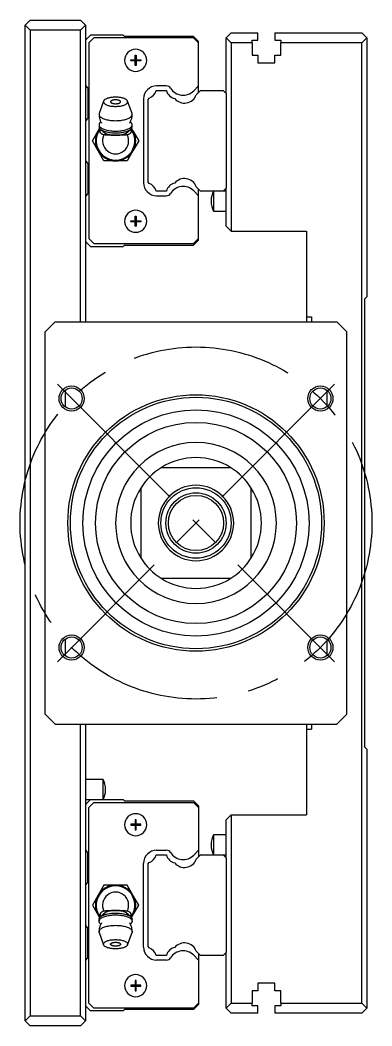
# Model space of a CAD drawing. Extents: x -20 to 1009, y -337 to 120.
# Drawn here: x 939.5 to 1009.5, y -100 to 100 of the extents above; entities that cross this region are included whole.
import ezdxf

# ---------------------------------------------------------------- set-up
doc = ezdxf.new("R2010")
doc.units = 0
doc.linetypes.add('CENTER', pattern=[50.8, 31.75, -6.35, 6.35, -6.35])
doc.layers.get('0').update_dxf_attribs({"linetype": 'CONTINUOUS'})
doc.layers.add('CENTER', color=1, linetype='CENTER')

msp = doc.modelspace()

# ---------------------------------------------------------------- linework, layer by layer
at = {"color": 7, "linetype": 'CONTINUOUS'}
for p, q in [((941.46, 100), (940.46, 99)), ((941.46, 100), (951.46, 100)), ((952.46, 99), (951.46, 100)), ((940.46, 99), (941.46, 98)), ((940.46, -99), (940.46, 99)), ((951.46, 98), (952.46, 99)), ((952.46, 99), (952.46, 40)), ((951.46, 98), (941.46, 98)), ((941.46, 98), (941.46, -98)), ((951.46, 40), (951.46, 98)), ((953.46, 97), (952.46, 96)), ((954.16, 96.45), (953.16, 95.45)), ((959.96, 97), (953.46, 97)), ((973.96, 96.45), (954.16, 96.45)), ((960.21, 96.75), (959.96, 97)), ((973.96, 96.75), (960.21, 96.75)), ((974.96, 95.75), (973.96, 96.75)), ((974.96, 95.45), (973.96, 96.45)), ((980.46, 96.5), (981.46, 97.5)), ((980.46, 85.4), (980.46, 96.5)), ((981.46, 95.5), (980.46, 96.5)), ((981.46, 97.5), (986.76, 97.5)), ((985.61, 95.5), (985.61, 96)), ((985.61, 96), (986.76, 96)), ((986.76, 96), (986.76, 97.5)), ((990.16, 97.5), (1007.46, 97.5)), ((990.16, 97.5), (990.16, 96)), ((990.16, 96), (991.31, 96)), ((991.31, 96), (991.31, 95.5)), ((1007.46, 97.5), (1008.46, 96.5)), ((1008.46, 96.5), (1007.46, 95.5)), ((1008.46, 96.5), (1008.46, 45)), ((953.16, 95.45), (953.16, 56.55)), ((974.96, 95.45), (974.96, 95.75)), ((974.96, 86.92), (974.96, 95.45)), ((981.46, 95.5), (981.46, 58)), ((985.61, 95.5), (981.46, 95.5)), ((985.61, 95.5), (985.61, 93)), ((991.31, 93), (991.31, 95.5)), ((1007.46, 95.5), (991.31, 95.5)), ((1007.46, -95.5), (1007.46, 95.5)), ((961.46, 92.1), (962.36, 92.1)), ((961.46, 91.9), (961.46, 92.1)), ((962.36, 92.1), (962.36, 93)), ((962.36, 93), (962.56, 93)), ((962.36, 92.1), (962.46, 92)), ((962.56, 92.1), (962.46, 92)), ((962.56, 93), (962.56, 92.1)), ((962.56, 92.1), (963.46, 92.1)), ((963.46, 92.1), (963.46, 91.9)), ((985.61, 93), (986.76, 93)), ((986.76, 93), (986.76, 91.5)), ((990.16, 93), (991.31, 93)), ((990.16, 91.5), (990.16, 93)), ((962.36, 91.9), (961.46, 91.9)), ((962.36, 91.9), (962.46, 92)), ((962.36, 91), (962.36, 91.9)), ((962.56, 91), (962.36, 91)), ((962.56, 91.9), (962.46, 92)), ((962.56, 91.9), (962.56, 91)), ((963.46, 91.9), (962.56, 91.9)), ((986.76, 91.5), (990.16, 91.5)), ((952.46, 87), (952.96, 86.5)), ((952.96, 86.5), (952.96, 80.5)), ((966.52, 86), (968.6, 86)), ((968.54, 86.93), (966.63, 86.93)), ((974.96, 86.92), (974, 85.95)), ((974.96, 85.6), (974.96, 86.92)), ((974.96, 85.6), (975.36, 86)), ((975.36, 86), (979.86, 86)), ((979.86, 86), (980.46, 85.4)), ((956.15, 84.02), (956.11, 83.95)), ((956.21, 84.08), (956.15, 84.02)), ((956.27, 84.14), (956.21, 84.08)), ((956.35, 84.2), (956.27, 84.14)), ((956.44, 84.25), (956.35, 84.2)), ((956.53, 84.31), (956.44, 84.25)), ((956.64, 84.36), (956.53, 84.31)), ((956.76, 84.41), (956.64, 84.36)), ((956.88, 84.45), (956.76, 84.41)), ((957.02, 84.49), (956.88, 84.45)), ((957.16, 84.53), (957.02, 84.49)), ((957.31, 84.57), (957.16, 84.53)), ((957.46, 84.6), (957.31, 84.57)), ((957.62, 84.62), (957.46, 84.6)), ((957.78, 84.64), (957.62, 84.62)), ((957.69, 84.01), (957.64, 83.98)), ((957.75, 84.03), (957.69, 84.01)), ((957.82, 84.05), (957.75, 84.03)), ((957.95, 84.66), (957.78, 84.64)), ((957.89, 84.07), (957.82, 84.05)), ((957.96, 84.09), (957.89, 84.07)), ((958.12, 84.67), (957.95, 84.66)), ((958.04, 84.11), (957.96, 84.09)), ((958.12, 84.12), (958.04, 84.11)), ((958.29, 84.68), (958.12, 84.67)), ((958.2, 84.13), (958.12, 84.12)), ((958.29, 84.14), (958.2, 84.13)), ((958.46, 84.68), (958.29, 84.68)), ((958.37, 84.14), (958.29, 84.14)), ((958.46, 84.14), (958.37, 84.14)), ((958.63, 84.68), (958.46, 84.68)), ((958.55, 84.14), (958.46, 84.14)), ((958.63, 84.14), (958.55, 84.14)), ((958.8, 84.67), (958.63, 84.68)), ((958.72, 84.13), (958.63, 84.14)), ((958.8, 84.12), (958.72, 84.13)), ((958.97, 84.66), (958.8, 84.67)), ((958.88, 84.11), (958.8, 84.12)), ((958.96, 84.09), (958.88, 84.11)), ((959.03, 84.07), (958.96, 84.09)), ((959.14, 84.64), (958.97, 84.66)), ((959.1, 84.05), (959.03, 84.07)), ((959.17, 84.03), (959.1, 84.05)), ((959.3, 84.62), (959.14, 84.64)), ((959.23, 84.01), (959.17, 84.03)), ((959.28, 83.98), (959.23, 84.01)), ((959.46, 84.6), (959.3, 84.62)), ((959.61, 84.57), (959.46, 84.6)), ((959.76, 84.53), (959.61, 84.57)), ((959.9, 84.49), (959.76, 84.53)), ((960.04, 84.45), (959.9, 84.49)), ((960.16, 84.41), (960.04, 84.45)), ((960.28, 84.36), (960.16, 84.41)), ((960.39, 84.31), (960.28, 84.36)), ((960.48, 84.25), (960.39, 84.31)), ((960.57, 84.2), (960.48, 84.25)), ((960.65, 84.14), (960.57, 84.2)), ((960.71, 84.08), (960.65, 84.14)), ((960.77, 84.02), (960.71, 84.08)), ((960.81, 83.95), (960.77, 84.02)), ((964.03, 84.33), (964.03, 67.67)), ((964.96, 84.2), (965.12, 84.48)), ((964.96, 67.8), (964.96, 84.2)), ((974.51, 85.15), (974.96, 85.6)), ((980.46, 85.4), (980.46, 66.6)), ((956.08, 83.89), (955.19, 81.44)), ((956.08, 83.89), (956.06, 83.81)), ((956.06, 83.81), (956.06, 83.73)), ((956.06, 83.73), (956.08, 83.65)), ((956.11, 83.95), (956.08, 83.89)), ((956.08, 83.65), (956.11, 83.58)), ((956.11, 83.58), (956.16, 83.5)), ((956.16, 83.5), (956.23, 83.42)), ((956.23, 83.42), (956.31, 83.35)), ((956.31, 83.35), (956.41, 83.28)), ((956.41, 83.28), (956.52, 83.22)), ((956.52, 83.22), (956.65, 83.16)), ((956.65, 83.16), (956.79, 83.1)), ((956.79, 83.1), (956.94, 83.05)), ((956.94, 83.05), (957.11, 83)), ((957.11, 83), (957.28, 82.96)), ((957.28, 82.96), (957.47, 82.92)), ((957.48, 83.83), (957.46, 83.79)), ((957.46, 83.79), (957.46, 83.76)), ((957.46, 83.76), (957.46, 83.73)), ((957.46, 83.73), (957.48, 83.69)), ((957.47, 82.92), (957.66, 82.9)), ((957.49, 83.86), (957.48, 83.83)), ((957.48, 83.69), (957.49, 83.66)), ((957.52, 83.89), (957.49, 83.86)), ((957.49, 83.66), (957.52, 83.63)), ((957.55, 83.92), (957.52, 83.89)), ((957.52, 83.63), (957.55, 83.6)), ((957.59, 83.95), (957.55, 83.92)), ((957.55, 83.6), (957.59, 83.57)), ((957.64, 83.98), (957.59, 83.95)), ((957.59, 83.57), (957.64, 83.54)), ((957.64, 83.54), (957.69, 83.51)), ((957.66, 82.9), (957.85, 82.87)), ((957.69, 83.51), (957.75, 83.49)), ((957.75, 83.49), (957.82, 83.47)), ((957.82, 83.47), (957.89, 83.45)), ((957.85, 82.87), (958.05, 82.86)), ((957.89, 83.45), (957.96, 83.43)), ((957.96, 83.43), (958.04, 83.41)), ((958.04, 83.41), (958.12, 83.4)), ((958.05, 82.86), (958.26, 82.85)), ((958.12, 83.4), (958.2, 83.39)), ((958.2, 83.39), (958.29, 83.38)), ((958.26, 82.85), (958.46, 82.84)), ((958.29, 83.38), (958.37, 83.38)), ((958.37, 83.38), (958.46, 83.38)), ((958.46, 83.38), (958.55, 83.38)), ((958.46, 82.84), (958.66, 82.85)), ((958.55, 83.38), (958.63, 83.38)), ((958.63, 83.38), (958.72, 83.39)), ((958.66, 82.85), (958.87, 82.86)), ((958.72, 83.39), (958.8, 83.4)), ((958.8, 83.4), (958.88, 83.41)), ((958.87, 82.86), (959.07, 82.87)), ((958.88, 83.41), (958.96, 83.43)), ((958.96, 83.43), (959.03, 83.45)), ((959.03, 83.45), (959.1, 83.47)), ((959.07, 82.87), (959.26, 82.9)), ((959.1, 83.47), (959.17, 83.49)), ((959.17, 83.49), (959.23, 83.51)), ((959.23, 83.51), (959.28, 83.54)), ((959.26, 82.9), (959.45, 82.92)), ((959.33, 83.95), (959.28, 83.98)), ((959.28, 83.54), (959.33, 83.57)), ((959.37, 83.92), (959.33, 83.95)), ((959.33, 83.57), (959.37, 83.6)), ((959.4, 83.89), (959.37, 83.92)), ((959.37, 83.6), (959.4, 83.63)), ((959.43, 83.86), (959.4, 83.89)), ((959.4, 83.63), (959.43, 83.66)), ((959.44, 83.83), (959.43, 83.86)), ((959.43, 83.66), (959.44, 83.69)), ((959.46, 83.79), (959.44, 83.83)), ((959.44, 83.69), (959.46, 83.73)), ((959.45, 82.92), (959.64, 82.96)), ((959.46, 83.76), (959.46, 83.79)), ((959.46, 83.73), (959.46, 83.76)), ((959.64, 82.96), (959.81, 83)), ((959.81, 83), (959.98, 83.05)), ((959.98, 83.05), (960.13, 83.1)), ((960.13, 83.1), (960.27, 83.16)), ((960.27, 83.16), (960.4, 83.22)), ((960.4, 83.22), (960.51, 83.28)), ((960.51, 83.28), (960.61, 83.35)), ((960.61, 83.35), (960.69, 83.42)), ((960.69, 83.42), (960.76, 83.5)), ((960.76, 83.5), (960.81, 83.58)), ((960.84, 83.89), (960.81, 83.95)), ((960.81, 83.58), (960.84, 83.65)), ((960.86, 83.81), (960.84, 83.89)), ((961.73, 81.44), (960.84, 83.89)), ((960.84, 83.65), (960.86, 83.73)), ((960.86, 83.73), (960.86, 83.81)), ((952.96, 80.5), (952.46, 80)), ((955.19, 81.44), (955.16, 81.27)), ((955.16, 81.27), (955.17, 81.17)), ((955.16, 81.27), (955.16, 81.26)), ((955.16, 81.26), (955.16, 81.09)), ((955.16, 81.09), (955.18, 80.93)), ((955.17, 81.17), (955.2, 81.07)), ((955.18, 80.93), (955.2, 80.77)), ((955.2, 81.07), (955.25, 80.97)), ((955.2, 80.77), (955.23, 80.61)), ((955.23, 80.61), (955.26, 80.45)), ((955.25, 80.97), (955.32, 80.88)), ((955.26, 80.45), (955.31, 80.3)), ((955.31, 80.3), (955.36, 80.14)), ((955.32, 80.88), (955.41, 80.78)), ((955.36, 80.14), (955.41, 80)), ((955.41, 80.78), (955.52, 80.69)), ((955.52, 80.69), (955.65, 80.61)), ((955.65, 80.61), (955.79, 80.52)), ((955.79, 80.52), (955.95, 80.45)), ((955.95, 80.45), (956.13, 80.37)), ((956.13, 80.37), (956.32, 80.31)), ((956.32, 80.31), (956.52, 80.24)), ((956.52, 80.24), (956.74, 80.19)), ((956.74, 80.19), (956.96, 80.14)), ((956.96, 80.14), (957.2, 80.1)), ((957.2, 80.1), (957.44, 80.07)), ((957.44, 80.07), (957.69, 80.04)), ((957.69, 80.04), (957.94, 80.02)), ((957.94, 80.02), (958.2, 80.01)), ((958.2, 80.01), (958.46, 80)), ((958.46, 80), (958.72, 80.01)), ((958.72, 80.01), (958.98, 80.02)), ((958.98, 80.02), (959.23, 80.04)), ((959.23, 80.04), (959.48, 80.07)), ((959.48, 80.07), (959.72, 80.1)), ((959.72, 80.1), (959.96, 80.14)), ((959.96, 80.14), (960.18, 80.19)), ((960.18, 80.19), (960.4, 80.24)), ((960.4, 80.24), (960.6, 80.31)), ((960.6, 80.31), (960.79, 80.37)), ((960.79, 80.37), (960.97, 80.45)), ((960.97, 80.45), (961.13, 80.52)), ((961.13, 80.52), (961.27, 80.61)), ((961.27, 80.61), (961.4, 80.69)), ((961.4, 80.69), (961.51, 80.78)), ((961.44, 79.85), (961.51, 80.01)), ((961.51, 80.78), (961.6, 80.88)), ((961.51, 80.01), (961.57, 80.17)), ((961.57, 80.17), (961.62, 80.33)), ((961.6, 80.88), (961.67, 80.97)), ((961.62, 80.33), (961.67, 80.49)), ((961.67, 80.97), (961.72, 81.07)), ((961.67, 80.49), (961.7, 80.65)), ((961.7, 80.65), (961.73, 80.82)), ((961.72, 81.07), (961.75, 81.17)), ((961.76, 81.27), (961.73, 81.44)), ((961.73, 80.82), (961.75, 80.98)), ((961.75, 81.17), (961.76, 81.27)), ((961.75, 80.98), (961.76, 81.15)), ((961.76, 81.15), (961.76, 81.27)), ((955, 78), (955.28, 78.49)), ((955.18, 79.33), (955.16, 79.26)), ((955.16, 79.26), (955.16, 79.19)), ((955.16, 79.19), (955.17, 79.09)), ((955.16, 79.19), (955.16, 78.82)), ((955.16, 78.82), (955.16, 78.75)), ((955.16, 78.75), (955.18, 78.69)), ((955.17, 79.09), (955.2, 78.99)), ((955.2, 79.39), (955.18, 79.33)), ((955.18, 78.69), (955.2, 78.62)), ((955.23, 79.46), (955.2, 79.39)), ((955.2, 78.99), (955.25, 78.9)), ((955.2, 78.62), (955.23, 78.55)), ((955.28, 79.52), (955.23, 79.46)), ((955.23, 78.55), (955.28, 78.49)), ((955.25, 78.9), (955.32, 78.8)), ((955.33, 79.59), (955.28, 79.52)), ((955.28, 78.49), (955.33, 78.42)), ((955.32, 78.8), (955.41, 78.71)), ((955.39, 79.65), (955.33, 79.59)), ((955.33, 78.42), (955.39, 78.36)), ((955.37, 77.98), (955.38, 78.05)), ((955.38, 78.05), (955.4, 78.12)), ((955.46, 79.71), (955.39, 79.65)), ((955.39, 78.36), (955.46, 78.3)), ((955.4, 78.12), (955.42, 78.2)), ((955.41, 80), (955.48, 79.85)), ((955.41, 78.71), (955.52, 78.62)), ((955.42, 78.2), (955.45, 78.27)), ((955.45, 78.27), (955.45, 78.28)), ((955.52, 79.77), (955.46, 79.71)), ((955.46, 78.3), (955.58, 78.21)), ((955.46, 78.3), (956.45, 77.46)), ((955.48, 79.85), (955.55, 79.71)), ((955.52, 78.62), (955.65, 78.53)), ((955.55, 79.71), (955.63, 79.57)), ((955.58, 78.21), (955.72, 78.12)), ((955.63, 79.57), (955.66, 79.51)), ((955.65, 78.53), (955.79, 78.45)), ((955.72, 78.12), (955.88, 78.03)), ((955.79, 78.45), (955.95, 78.37)), ((955.88, 78.03), (956.05, 77.96)), ((955.95, 78.37), (956.13, 78.3)), ((956.13, 78.3), (956.32, 78.23)), ((956.32, 78.23), (956.52, 78.17)), ((956.52, 78.17), (956.74, 78.11)), ((956.74, 78.11), (956.96, 78.07)), ((956.96, 78.07), (957.2, 78.02)), ((957.2, 78.02), (957.44, 77.99)), ((959.48, 77.99), (959.72, 78.02)), ((959.72, 78.02), (959.96, 78.07)), ((959.96, 78.07), (960.18, 78.11)), ((960.18, 78.11), (960.4, 78.17)), ((960.4, 78.17), (960.6, 78.23)), ((960.47, 77.46), (961.46, 78.3)), ((960.6, 78.23), (960.79, 78.3)), ((960.79, 78.3), (960.97, 78.37)), ((960.87, 77.96), (961.04, 78.03)), ((960.97, 78.37), (961.13, 78.45)), ((961.04, 78.03), (961.2, 78.12)), ((961.13, 78.45), (961.27, 78.53)), ((961.2, 78.12), (961.34, 78.21)), ((961.26, 79.52), (961.28, 79.55)), ((961.27, 78.53), (961.4, 78.62)), ((961.28, 79.55), (961.36, 79.7)), ((961.34, 78.21), (961.46, 78.3)), ((961.36, 79.7), (961.44, 79.85)), ((961.46, 79.71), (961.4, 79.77)), ((961.4, 78.62), (961.51, 78.71)), ((961.53, 79.65), (961.46, 79.71)), ((961.46, 78.3), (961.53, 78.36)), ((961.47, 78.28), (961.47, 78.27)), ((961.47, 78.27), (961.5, 78.2)), ((961.5, 78.2), (961.52, 78.12)), ((961.51, 78.71), (961.6, 78.8)), ((961.52, 78.12), (961.54, 78.05)), ((961.59, 79.59), (961.53, 79.65)), ((961.53, 78.36), (961.59, 78.42)), ((961.54, 78.05), (961.55, 77.98)), ((961.64, 79.52), (961.59, 79.59)), ((961.59, 78.42), (961.64, 78.49)), ((961.6, 78.8), (961.67, 78.9)), ((961.69, 79.46), (961.64, 79.52)), ((961.64, 78.49), (961.69, 78.55)), ((961.64, 78.49), (961.92, 78)), ((961.67, 78.9), (961.72, 78.99)), ((961.72, 79.39), (961.69, 79.46)), ((961.69, 78.55), (961.72, 78.62)), ((961.74, 79.33), (961.72, 79.39)), ((961.72, 78.99), (961.75, 79.09)), ((961.72, 78.62), (961.74, 78.69)), ((961.76, 79.26), (961.74, 79.33)), ((961.74, 78.69), (961.76, 78.75)), ((961.75, 79.09), (961.76, 79.19)), ((961.76, 79.19), (961.76, 79.26)), ((961.76, 78.82), (961.76, 79.19)), ((961.76, 78.75), (961.76, 78.82)), ((953.84, 76), (955, 78)), ((955.37, 77.91), (955.37, 77.98)), ((955.38, 77.84), (955.37, 77.91)), ((955.39, 77.78), (955.38, 77.84)), ((955.4, 77.72), (955.39, 77.78)), ((955.43, 77.66), (955.4, 77.72)), ((955.46, 77.61), (955.43, 77.66)), ((955.49, 77.55), (955.46, 77.61)), ((955.54, 77.5), (955.49, 77.55)), ((955.58, 77.46), (955.54, 77.5)), ((955.64, 77.41), (955.58, 77.46)), ((955.7, 77.36), (955.64, 77.41)), ((955.78, 77.32), (955.7, 77.36)), ((955.86, 77.28), (955.78, 77.32)), ((955.95, 77.24), (955.86, 77.28)), ((956.05, 77.21), (955.95, 77.24)), ((956.05, 77.96), (956.25, 77.88)), ((956.14, 77.18), (956.05, 77.21)), ((956.3, 77.16), (956.14, 77.18)), ((956.25, 77.88), (956.45, 77.82)), ((956.46, 77.15), (956.3, 77.16)), ((956.45, 77.82), (956.67, 77.76)), ((956.46, 77.46), (956.45, 77.46)), ((956.5, 77.42), (956.46, 77.46)), ((956.61, 77.13), (956.46, 77.15)), ((956.56, 77.39), (956.5, 77.42)), ((956.62, 77.35), (956.56, 77.39)), ((956.77, 77.12), (956.61, 77.13)), ((956.68, 77.32), (956.62, 77.35)), ((956.67, 77.76), (956.91, 77.71)), ((956.74, 77.3), (956.68, 77.32)), ((956.82, 77.27), (956.74, 77.3)), ((956.94, 77.11), (956.77, 77.12)), ((956.89, 77.25), (956.82, 77.27)), ((956.97, 77.23), (956.89, 77.25)), ((956.91, 77.71), (957.15, 77.66)), ((957.1, 77.1), (956.94, 77.11)), ((957.05, 77.21), (956.97, 77.23)), ((957.14, 77.19), (957.05, 77.21)), ((957.25, 77.09), (957.1, 77.1)), ((957.21, 77.18), (957.14, 77.19)), ((957.15, 77.66), (957.4, 77.63)), ((957.29, 77.16), (957.21, 77.18)), ((957.43, 77.09), (957.25, 77.09)), ((957.37, 77.15), (957.29, 77.16)), ((957.45, 77.14), (957.37, 77.15)), ((957.4, 77.63), (957.66, 77.6)), ((957.61, 77.08), (957.43, 77.09)), ((957.44, 77.99), (957.69, 77.96)), ((957.54, 77.13), (957.45, 77.14)), ((957.62, 77.13), (957.54, 77.13)), ((957.77, 77.08), (957.61, 77.08)), ((957.71, 77.12), (957.62, 77.13)), ((957.66, 77.6), (957.92, 77.58)), ((957.69, 77.96), (957.94, 77.94)), ((957.8, 77.11), (957.71, 77.12)), ((957.94, 77.08), (957.77, 77.08)), ((957.89, 77.11), (957.8, 77.11)), ((957.99, 77.1), (957.89, 77.11)), ((957.92, 77.58), (958.19, 77.56)), ((957.94, 77.94), (958.2, 77.93)), ((958.11, 77.07), (957.94, 77.08)), ((958.07, 77.1), (957.99, 77.1)), ((958.14, 77.1), (958.07, 77.1)), ((958.29, 77.07), (958.11, 77.07)), ((958.22, 77.1), (958.14, 77.1)), ((958.19, 77.56), (958.46, 77.56)), ((958.2, 77.93), (958.46, 77.93)), ((958.3, 77.09), (958.22, 77.1)), ((958.46, 77.07), (958.29, 77.07)), ((958.38, 77.09), (958.3, 77.09)), ((958.46, 77.09), (958.38, 77.09)), ((958.46, 77.93), (958.72, 77.93)), ((958.46, 77.56), (958.73, 77.56)), ((958.54, 77.09), (958.46, 77.09)), ((958.66, 77.07), (958.46, 77.07)), ((958.62, 77.09), (958.54, 77.09)), ((958.7, 77.1), (958.62, 77.09)), ((958.86, 77.07), (958.66, 77.07)), ((958.78, 77.1), (958.7, 77.1)), ((958.72, 77.93), (958.98, 77.94)), ((958.73, 77.56), (959, 77.58)), ((958.85, 77.1), (958.78, 77.1)), ((958.93, 77.1), (958.85, 77.1)), ((959.07, 77.08), (958.86, 77.07)), ((959.03, 77.11), (958.93, 77.1)), ((958.98, 77.94), (959.23, 77.96)), ((959, 77.58), (959.26, 77.6)), ((959.12, 77.11), (959.03, 77.11)), ((959.26, 77.08), (959.07, 77.08)), ((959.21, 77.12), (959.12, 77.11)), ((959.3, 77.13), (959.21, 77.12)), ((959.23, 77.96), (959.48, 77.99)), ((959.26, 77.6), (959.52, 77.63)), ((959.46, 77.09), (959.26, 77.08)), ((959.38, 77.13), (959.3, 77.13)), ((959.47, 77.14), (959.38, 77.13)), ((959.67, 77.09), (959.46, 77.09)), ((959.55, 77.15), (959.47, 77.14)), ((959.52, 77.63), (959.77, 77.66)), ((959.63, 77.16), (959.55, 77.15)), ((959.71, 77.18), (959.63, 77.16)), ((959.85, 77.1), (959.67, 77.09)), ((959.78, 77.19), (959.71, 77.18)), ((959.77, 77.66), (960.01, 77.71)), ((959.87, 77.21), (959.78, 77.19)), ((960.04, 77.11), (959.85, 77.1)), ((959.95, 77.23), (959.87, 77.21)), ((960.03, 77.25), (959.95, 77.23)), ((960.01, 77.71), (960.25, 77.76)), ((960.1, 77.27), (960.03, 77.25)), ((960.24, 77.13), (960.04, 77.11)), ((960.18, 77.3), (960.1, 77.27)), ((960.24, 77.32), (960.18, 77.3)), ((960.3, 77.35), (960.24, 77.32)), ((960.41, 77.14), (960.24, 77.13)), ((960.25, 77.76), (960.47, 77.82)), ((960.36, 77.39), (960.3, 77.35)), ((960.42, 77.42), (960.36, 77.39)), ((960.59, 77.16), (960.41, 77.14)), ((960.46, 77.46), (960.42, 77.42)), ((960.47, 77.46), (960.46, 77.46)), ((960.47, 77.82), (960.67, 77.88)), ((960.78, 77.18), (960.59, 77.16)), ((960.67, 77.88), (960.87, 77.96)), ((960.87, 77.21), (960.78, 77.18)), ((960.97, 77.24), (960.87, 77.21)), ((961.06, 77.28), (960.97, 77.24)), ((961.14, 77.32), (961.06, 77.28)), ((961.21, 77.36), (961.14, 77.32)), ((961.28, 77.41), (961.21, 77.36)), ((961.34, 77.46), (961.28, 77.41)), ((961.38, 77.5), (961.34, 77.46)), ((961.43, 77.55), (961.38, 77.5)), ((961.46, 77.61), (961.43, 77.55)), ((961.49, 77.66), (961.46, 77.61)), ((961.52, 77.72), (961.49, 77.66)), ((961.53, 77.78), (961.52, 77.72)), ((961.54, 77.84), (961.53, 77.78)), ((961.55, 77.91), (961.54, 77.84)), ((961.55, 77.98), (961.55, 77.91)), ((961.92, 78), (963.08, 76)), ((955, 74), (953.84, 76)), ((963.08, 76), (961.92, 74)), ((956.15, 72), (955, 74)), ((961.92, 74), (960.77, 72)), ((952.46, 72), (952.96, 71.5)), ((952.96, 71.5), (952.96, 65.5)), ((958.46, 72), (956.15, 72)), ((960.77, 72), (958.46, 72)), ((965.12, 67.52), (964.96, 67.8)), ((968.6, 66), (966.52, 66)), ((974, 66.05), (974.96, 65.08)), ((975.36, 66), (974.51, 66.85)), ((974.96, 65.08), (974.96, 66.4)), ((979.86, 66), (975.36, 66)), ((977.96, 66), (977.96, 62)), ((980.46, 66.6), (979.86, 66)), ((980.46, 66), (979.86, 66)), ((980.46, 59), (980.46, 66.6)), ((952.96, 65.5), (952.46, 65)), ((966.63, 65.07), (968.54, 65.07)), ((974.96, 56.55), (974.96, 65.08)), ((977.46, 64.06), (977.46, 63.94)), ((977.96, 62), (980.46, 62)), ((961.46, 59.9), (961.46, 60.1)), ((961.46, 60.1), (962.36, 60.1)), ((962.36, 60.1), (962.36, 61)), ((962.36, 61), (962.56, 61)), ((962.36, 60.1), (962.46, 60)), ((962.56, 60.1), (962.46, 60)), ((962.56, 61), (962.56, 60.1)), ((962.56, 60.1), (963.46, 60.1)), ((963.46, 60.1), (963.46, 59.9)), ((962.36, 59.9), (961.46, 59.9)), ((962.36, 59.9), (962.46, 60)), ((962.36, 59), (962.36, 59.9)), ((962.56, 59), (962.36, 59)), ((962.56, 59.9), (962.46, 60)), ((963.46, 59.9), (962.56, 59.9)), ((962.56, 59.9), (962.56, 59)), ((980.46, 59), (981.46, 58)), ((981.46, 58), (996.46, 58)), ((996.46, 58), (996.46, 41)), ((953.16, 56.55), (954.16, 55.55)), ((973.96, 55.55), (974.96, 56.55)), ((973.96, 55.25), (974.96, 56.25)), ((974.96, 56.25), (974.96, 56.55)), ((952.46, 56), (953.46, 55)), ((953.46, 55), (959.96, 55)), ((954.16, 55.55), (973.96, 55.55)), ((959.96, 55), (960.21, 55.25)), ((960.21, 55.25), (973.96, 55.25)), ((1007.96, 44.5), (1008.46, 45)), ((1007.96, 44.5), (1007.96, -44.5)), ((996.46, 41), (996.46, 40)), ((996.46, 41), (997.46, 41)), ((997.46, 41), (997.46, 40)), ((946.46, 40), (944.46, 38)), ((946.46, 40), (1002.46, 40)), ((1004.46, 38), (1002.46, 40)), ((944.46, -38), (944.46, 38)), ((1004.46, -38), (1004.46, 38)), ((948.46, 23.06), (948.46, 26.44)), ((1000.46, 26.44), (1000.46, 23.06)), ((981.39, 11), (967.53, 11)), ((963.46, 6.93), (963.46, -6.93)), ((985.46, -6.93), (985.46, 6.93)), ((967.53, -11), (981.39, -11)), ((948.46, -26.44), (948.46, -23.06)), ((1000.46, -23.06), (1000.46, -26.44)), ((944.46, -38), (946.46, -40)), ((1002.46, -40), (1004.46, -38)), ((946.46, -40), (1002.46, -40)), ((951.46, -98), (951.46, -40)), ((952.46, -40), (952.46, -99)), ((996.46, -40), (996.46, -41)), ((997.46, -40), (997.46, -41)), ((996.46, -41), (997.46, -41)), ((996.46, -41), (996.46, -58)), ((1008.46, -45), (1007.96, -44.5)), ((1008.46, -45), (1008.46, -96.5)), ((955.96, -51), (952.46, -51)), ((955.96, -53), (955.96, -51)), ((955.96, -55), (955.96, -53)), ((956.46, -53.06), (956.46, -52.94)), ((952.46, -55), (953.46, -55)), ((952.46, -56), (953.46, -55)), ((953.16, -56.55), (954.16, -55.55)), ((953.46, -55), (959.96, -55)), ((954.16, -55.55), (973.96, -55.55)), ((959.96, -55), (960.21, -55.25)), ((960.21, -55.25), (973.96, -55.25)), ((973.96, -55.25), (974.96, -56.25)), ((973.96, -55.55), (974.96, -56.55)), ((953.16, -95.45), (953.16, -56.55)), ((974.96, -56.25), (974.96, -56.55)), ((974.96, -56.55), (974.96, -65.08)), ((981.46, -58), (980.46, -59)), ((981.46, -58), (996.46, -58)), ((981.46, -58), (981.46, -95.5)), ((962.36, -59.9), (961.46, -59.9)), ((961.46, -59.9), (961.46, -60.1)), ((962.36, -59), (962.36, -59.9)), ((962.56, -59), (962.36, -59)), ((962.36, -59.9), (962.46, -60)), ((962.36, -60.1), (962.46, -60)), ((962.56, -59.9), (962.46, -60)), ((962.56, -60.1), (962.46, -60)), ((962.56, -59.9), (962.56, -59)), ((963.46, -59.9), (962.56, -59.9)), ((963.46, -60.1), (963.46, -59.9)), ((980.46, -66.6), (980.46, -59)), ((961.46, -60.1), (962.36, -60.1)), ((962.36, -60.1), (962.36, -61)), ((962.36, -61), (962.56, -61)), ((962.56, -60.1), (963.46, -60.1)), ((962.56, -61), (962.56, -60.1)), ((980.46, -62), (977.96, -62)), ((977.96, -62), (977.96, -66)), ((977.46, -63.94), (977.46, -64.06)), ((952.96, -65.5), (952.46, -65)), ((952.96, -71.5), (952.96, -65.5)), ((966.52, -66), (968.6, -66)), ((966.63, -65.07), (968.54, -65.07)), ((974, -66.05), (974.96, -65.08)), ((974.96, -65.08), (974.96, -66.4)), ((974.96, -66.4), (975.36, -66)), ((975.36, -66), (979.86, -66)), ((979.86, -66), (980.46, -66)), ((979.86, -66), (980.46, -66.6)), ((964.03, -84.33), (964.03, -67.67)), ((964.96, -67.8), (965.12, -67.52)), ((964.96, -84.2), (964.96, -67.8)), ((974.51, -66.85), (974.96, -66.4)), ((980.46, -66.6), (980.46, -85.4)), ((952.46, -72), (952.96, -71.5)), ((956.15, -72), (955, -74)), ((958.46, -72), (956.15, -72)), ((960.77, -72), (958.46, -72)), ((961.92, -74), (960.77, -72)), ((955, -74), (953.84, -76)), ((963.08, -76), (961.92, -74)), ((953.84, -76), (955, -78)), ((961.92, -78), (963.08, -76)), ((955, -78), (955.28, -78.49)), ((955.38, -77.85), (955.37, -77.91)), ((955.37, -77.91), (955.37, -77.98)), ((955.37, -77.98), (955.38, -78.05)), ((955.39, -77.78), (955.38, -77.85)), ((955.4, -77.72), (955.39, -77.78)), ((955.43, -77.66), (955.4, -77.72)), ((955.46, -77.61), (955.43, -77.66)), ((956.45, -77.46), (955.46, -78.3)), ((955.49, -77.55), (955.46, -77.61)), ((955.53, -77.5), (955.49, -77.55)), ((955.58, -77.46), (955.53, -77.5)), ((955.64, -77.41), (955.58, -77.46)), ((955.7, -77.36), (955.64, -77.41)), ((955.78, -77.32), (955.7, -77.36)), ((955.86, -77.28), (955.78, -77.32)), ((955.95, -77.24), (955.86, -77.28)), ((955.88, -78.03), (956.05, -77.96)), ((956.04, -77.21), (955.95, -77.24)), ((956.14, -77.18), (956.04, -77.21)), ((956.05, -77.96), (956.25, -77.88)), ((956.32, -77.16), (956.14, -77.18)), ((956.25, -77.88), (956.45, -77.82)), ((956.49, -77.14), (956.32, -77.16)), ((956.48, -77.44), (956.45, -77.46)), ((956.45, -77.82), (956.67, -77.76)), ((956.53, -77.4), (956.48, -77.44)), ((956.68, -77.13), (956.49, -77.14)), ((956.57, -77.38), (956.53, -77.4)), ((956.61, -77.36), (956.57, -77.38)), ((956.66, -77.33), (956.61, -77.36)), ((956.71, -77.31), (956.66, -77.33)), ((956.67, -77.76), (956.91, -77.71)), ((956.87, -77.11), (956.68, -77.13)), ((956.76, -77.29), (956.71, -77.31)), ((956.82, -77.27), (956.76, -77.29)), ((956.84, -77.26), (956.82, -77.27)), ((956.88, -77.25), (956.84, -77.26)), ((957.06, -77.1), (956.87, -77.11)), ((956.91, -77.24), (956.88, -77.25)), ((956.95, -77.23), (956.91, -77.24)), ((956.91, -77.71), (957.15, -77.66)), ((956.99, -77.22), (956.95, -77.23)), ((957.03, -77.21), (956.99, -77.22)), ((957.08, -77.2), (957.03, -77.21)), ((957.25, -77.09), (957.06, -77.1)), ((957.14, -77.19), (957.08, -77.2)), ((957.22, -77.17), (957.14, -77.19)), ((957.15, -77.66), (957.4, -77.63)), ((957.2, -78.02), (957.44, -77.99)), ((957.3, -77.16), (957.22, -77.17)), ((957.45, -77.09), (957.25, -77.09)), ((957.37, -77.15), (957.3, -77.16)), ((957.43, -77.14), (957.37, -77.15)), ((957.4, -77.63), (957.66, -77.6)), ((957.49, -77.14), (957.43, -77.14)), ((957.44, -77.99), (957.69, -77.96)), ((957.65, -77.08), (957.45, -77.09)), ((957.54, -77.13), (957.49, -77.14)), ((957.61, -77.13), (957.54, -77.13)), ((957.69, -77.12), (957.61, -77.13)), ((957.85, -77.08), (957.65, -77.08)), ((957.66, -77.6), (957.92, -77.58)), ((957.77, -77.11), (957.69, -77.12)), ((957.69, -77.96), (957.94, -77.94)), ((957.84, -77.11), (957.77, -77.11)), ((957.92, -77.11), (957.84, -77.11)), ((958.05, -77.07), (957.85, -77.08)), ((957.99, -77.1), (957.92, -77.11)), ((957.92, -77.58), (958.19, -77.56)), ((957.94, -77.94), (958.2, -77.93)), ((958.07, -77.1), (957.99, -77.1)), ((958.26, -77.07), (958.05, -77.07)), ((958.15, -77.1), (958.07, -77.1)), ((958.22, -77.1), (958.15, -77.1)), ((958.19, -77.56), (958.46, -77.56)), ((958.2, -77.93), (958.46, -77.93)), ((958.3, -77.09), (958.22, -77.1)), ((958.46, -77.07), (958.26, -77.07)), ((958.38, -77.09), (958.3, -77.09)), ((958.46, -77.09), (958.38, -77.09)), ((958.66, -77.07), (958.46, -77.07)), ((958.54, -77.09), (958.46, -77.09)), ((958.46, -77.56), (958.73, -77.56)), ((958.46, -77.93), (958.72, -77.93)), ((958.62, -77.09), (958.54, -77.09)), ((958.7, -77.1), (958.62, -77.09)), ((958.87, -77.07), (958.66, -77.07)), ((958.77, -77.1), (958.7, -77.1)), ((958.72, -77.93), (958.98, -77.94)), ((958.73, -77.56), (959, -77.58)), ((958.85, -77.1), (958.77, -77.1)), ((958.93, -77.1), (958.85, -77.1)), ((959.07, -77.08), (958.87, -77.07)), ((958.99, -77.11), (958.93, -77.1)), ((958.98, -77.94), (959.23, -77.96)), ((959.04, -77.11), (958.99, -77.11)), ((959, -77.58), (959.26, -77.6)), ((959.1, -77.11), (959.04, -77.11)), ((959.27, -77.08), (959.07, -77.08)), ((959.15, -77.11), (959.1, -77.11)), ((959.21, -77.12), (959.15, -77.11)), ((959.27, -77.12), (959.21, -77.12)), ((959.23, -77.96), (959.48, -77.99)), ((959.26, -77.6), (959.52, -77.63)), ((959.47, -77.09), (959.27, -77.08)), ((959.33, -77.13), (959.27, -77.12)), ((959.38, -77.13), (959.33, -77.13)), ((959.43, -77.14), (959.38, -77.13)), ((959.47, -77.14), (959.43, -77.14)), ((959.67, -77.09), (959.47, -77.09)), ((959.53, -77.15), (959.47, -77.14)), ((959.48, -77.99), (959.72, -78.02)), ((959.52, -77.63), (959.77, -77.66)), ((959.58, -77.16), (959.53, -77.15)), ((959.65, -77.17), (959.58, -77.16)), ((959.71, -77.18), (959.65, -77.17)), ((959.86, -77.1), (959.67, -77.09)), ((959.78, -77.19), (959.71, -77.18)), ((959.77, -77.66), (960.01, -77.71)), ((959.87, -77.21), (959.78, -77.19)), ((960.05, -77.11), (959.86, -77.1)), ((959.94, -77.22), (959.87, -77.21)), ((960, -77.24), (959.94, -77.22)), ((960.06, -77.26), (960, -77.24)), ((960.01, -77.71), (960.25, -77.76)), ((960.24, -77.13), (960.05, -77.11)), ((960.1, -77.27), (960.06, -77.26)), ((960.17, -77.29), (960.1, -77.27)), ((960.23, -77.32), (960.17, -77.29)), ((960.29, -77.34), (960.23, -77.32)), ((960.42, -77.14), (960.24, -77.13)), ((960.25, -77.76), (960.47, -77.82)), ((960.34, -77.37), (960.29, -77.34)), ((960.39, -77.4), (960.34, -77.37)), ((960.43, -77.43), (960.39, -77.4)), ((960.6, -77.16), (960.42, -77.14)), ((960.47, -77.46), (960.43, -77.43)), ((961.46, -78.3), (960.47, -77.46)), ((960.47, -77.82), (960.67, -77.88)), ((960.78, -77.18), (960.6, -77.16)), ((960.67, -77.88), (960.87, -77.96)), ((960.88, -77.21), (960.78, -77.18)), ((960.87, -77.96), (961.04, -78.03)), ((960.97, -77.24), (960.88, -77.21)), ((961.06, -77.28), (960.97, -77.24)), ((961.14, -77.32), (961.06, -77.28)), ((961.22, -77.36), (961.14, -77.32)), ((961.28, -77.41), (961.22, -77.36)), ((961.34, -77.46), (961.28, -77.41)), ((961.38, -77.5), (961.34, -77.46)), ((961.43, -77.55), (961.38, -77.5)), ((961.46, -77.61), (961.43, -77.55)), ((961.49, -77.66), (961.46, -77.61)), ((961.52, -77.72), (961.49, -77.66)), ((961.53, -77.78), (961.52, -77.72)), ((961.54, -77.84), (961.53, -77.78)), ((961.55, -77.91), (961.54, -77.84)), ((961.54, -78.05), (961.55, -77.98)), ((961.55, -77.98), (961.55, -77.91)), ((961.64, -78.49), (961.92, -78)), ((952.96, -80.5), (952.46, -80)), ((955.16, -78.75), (955.18, -78.69)), ((955.16, -78.82), (955.16, -78.75)), ((955.16, -78.82), (955.16, -79.19)), ((955.16, -79.19), (955.17, -79.09)), ((955.16, -79.26), (955.16, -79.19)), ((955.18, -79.33), (955.16, -79.26)), ((955.17, -79.09), (955.2, -78.99)), ((955.18, -78.69), (955.2, -78.62)), ((955.2, -79.39), (955.18, -79.33)), ((955.2, -78.62), (955.23, -78.55)), ((955.2, -78.99), (955.25, -78.9)), ((955.23, -79.46), (955.2, -79.39)), ((955.23, -78.55), (955.28, -78.49)), ((955.28, -79.52), (955.23, -79.46)), ((955.25, -78.9), (955.32, -78.8)), ((955.28, -78.49), (955.33, -78.42)), ((955.33, -79.59), (955.28, -79.52)), ((955.32, -78.8), (955.41, -78.71)), ((955.33, -78.42), (955.39, -78.36)), ((955.39, -79.65), (955.33, -79.59)), ((955.38, -78.05), (955.4, -78.12)), ((955.39, -78.36), (955.46, -78.3)), ((955.46, -79.71), (955.39, -79.65)), ((955.4, -78.12), (955.42, -78.2)), ((955.41, -78.71), (955.52, -78.62)), ((955.48, -79.85), (955.41, -80.01)), ((955.42, -78.2), (955.45, -78.27)), ((955.45, -78.27), (955.46, -78.29)), ((955.46, -78.3), (955.58, -78.21)), ((955.46, -79.71), (955.52, -79.77)), ((955.56, -79.7), (955.48, -79.85)), ((955.52, -78.62), (955.65, -78.53)), ((955.64, -79.55), (955.56, -79.7)), ((955.58, -78.21), (955.72, -78.12)), ((955.66, -79.52), (955.64, -79.55)), ((955.65, -78.53), (955.79, -78.45)), ((955.72, -78.12), (955.88, -78.03)), ((955.79, -78.45), (955.95, -78.37)), ((955.95, -78.37), (956.13, -78.3)), ((956.13, -78.3), (956.32, -78.23)), ((956.32, -78.23), (956.52, -78.17)), ((956.52, -78.17), (956.74, -78.11)), ((956.74, -78.11), (956.96, -78.07)), ((956.96, -78.07), (957.2, -78.02)), ((959.72, -78.02), (959.96, -78.07)), ((959.96, -78.07), (960.18, -78.11)), ((960.18, -78.11), (960.4, -78.17)), ((960.4, -78.17), (960.6, -78.23)), ((960.6, -78.23), (960.79, -78.3)), ((960.79, -78.3), (960.97, -78.37)), ((960.97, -78.37), (961.13, -78.45)), ((961.04, -78.03), (961.2, -78.12)), ((961.13, -78.45), (961.27, -78.53)), ((961.2, -78.12), (961.34, -78.21)), ((961.29, -79.57), (961.26, -79.51)), ((961.27, -78.53), (961.4, -78.62)), ((961.37, -79.71), (961.29, -79.57)), ((961.34, -78.21), (961.46, -78.3)), ((961.44, -79.85), (961.37, -79.71)), ((961.4, -78.62), (961.51, -78.71)), ((961.4, -79.77), (961.46, -79.71)), ((961.51, -80), (961.44, -79.85)), ((961.46, -78.29), (961.47, -78.27)), ((961.46, -78.3), (961.53, -78.36)), ((961.53, -79.65), (961.46, -79.71)), ((961.47, -78.27), (961.5, -78.2)), ((961.5, -78.2), (961.52, -78.12)), ((961.51, -78.71), (961.6, -78.8)), ((961.56, -80.14), (961.51, -80)), ((961.52, -78.12), (961.54, -78.05)), ((961.53, -78.36), (961.59, -78.42)), ((961.59, -79.59), (961.53, -79.65)), ((961.59, -78.42), (961.64, -78.49)), ((961.64, -79.52), (961.59, -79.59)), ((961.6, -78.8), (961.67, -78.9)), ((961.64, -78.49), (961.69, -78.55)), ((961.69, -79.46), (961.64, -79.52)), ((961.67, -78.9), (961.72, -78.99)), ((961.69, -78.55), (961.72, -78.62)), ((961.72, -79.39), (961.69, -79.46)), ((961.72, -78.62), (961.74, -78.69)), ((961.72, -78.99), (961.75, -79.09)), ((961.74, -79.33), (961.72, -79.39)), ((961.74, -78.69), (961.76, -78.75)), ((961.76, -79.26), (961.74, -79.33)), ((961.75, -79.09), (961.76, -79.19)), ((961.76, -78.75), (961.76, -78.82)), ((961.76, -79.19), (961.76, -78.82)), ((961.76, -79.19), (961.76, -79.26)), ((952.96, -86.5), (952.96, -80.5)), ((955.17, -80.98), (955.16, -81.15)), ((955.16, -81.15), (955.16, -81.27)), ((955.16, -81.27), (955.17, -81.17)), ((955.19, -81.44), (955.16, -81.27)), ((955.19, -80.82), (955.17, -80.98)), ((955.17, -81.17), (955.2, -81.07)), ((955.22, -80.65), (955.19, -80.82)), ((955.19, -81.44), (956.08, -83.89)), ((955.2, -81.07), (955.25, -80.97)), ((955.25, -80.49), (955.22, -80.65)), ((955.3, -80.33), (955.25, -80.49)), ((955.25, -80.97), (955.32, -80.88)), ((955.35, -80.17), (955.3, -80.33)), ((955.32, -80.88), (955.41, -80.78)), ((955.41, -80.01), (955.35, -80.17)), ((955.41, -80.78), (955.52, -80.69)), ((955.52, -80.69), (955.65, -80.61)), ((955.65, -80.61), (955.79, -80.52)), ((955.79, -80.52), (955.95, -80.45)), ((955.95, -80.45), (956.13, -80.37)), ((956.13, -80.37), (956.32, -80.31)), ((956.32, -80.31), (956.52, -80.24)), ((956.52, -80.24), (956.74, -80.19)), ((956.74, -80.19), (956.96, -80.14)), ((956.96, -80.14), (957.2, -80.1)), ((957.2, -80.1), (957.44, -80.07)), ((957.44, -80.07), (957.69, -80.04)), ((957.69, -80.04), (957.94, -80.02)), ((957.94, -80.02), (958.2, -80.01)), ((958.2, -80.01), (958.46, -80)), ((958.46, -80), (958.72, -80.01)), ((958.72, -80.01), (958.98, -80.02)), ((958.98, -80.02), (959.23, -80.04)), ((959.23, -80.04), (959.48, -80.07)), ((959.48, -80.07), (959.72, -80.1)), ((959.72, -80.1), (959.96, -80.14)), ((959.96, -80.14), (960.18, -80.19)), ((960.18, -80.19), (960.4, -80.24)), ((960.4, -80.24), (960.6, -80.31)), ((960.6, -80.31), (960.79, -80.37)), ((960.79, -80.37), (960.97, -80.45)), ((960.84, -83.89), (961.73, -81.44)), ((960.97, -80.45), (961.13, -80.52)), ((961.13, -80.52), (961.27, -80.61)), ((961.27, -80.61), (961.4, -80.69)), ((961.4, -80.69), (961.51, -80.78)), ((961.51, -80.78), (961.6, -80.88)), ((961.61, -80.3), (961.56, -80.14)), ((961.6, -80.88), (961.67, -80.97)), ((961.66, -80.45), (961.61, -80.3)), ((961.69, -80.61), (961.66, -80.45)), ((961.67, -80.97), (961.72, -81.07)), ((961.72, -80.77), (961.69, -80.61)), ((961.74, -80.93), (961.72, -80.77)), ((961.72, -81.07), (961.75, -81.17)), ((961.76, -81.3), (961.73, -81.44)), ((961.76, -81.09), (961.74, -80.93)), ((961.75, -81.17), (961.76, -81.27)), ((961.76, -81.26), (961.76, -81.09)), ((961.76, -81.27), (961.76, -81.26)), ((961.76, -81.27), (961.76, -81.3)), ((956.06, -83.73), (956.08, -83.65)), ((956.06, -83.81), (956.06, -83.73)), ((956.08, -83.89), (956.06, -83.81)), ((956.08, -83.65), (956.11, -83.58)), ((956.11, -83.95), (956.08, -83.89)), ((956.11, -83.58), (956.16, -83.5)), ((956.15, -84.02), (956.11, -83.95)), ((956.16, -83.5), (956.23, -83.42)), ((956.23, -83.42), (956.31, -83.35)), ((956.31, -83.35), (956.41, -83.28)), ((956.41, -83.28), (956.52, -83.22)), ((956.52, -83.22), (956.65, -83.16)), ((956.65, -83.16), (956.79, -83.1)), ((956.79, -83.1), (956.94, -83.05)), ((956.94, -83.05), (957.11, -83)), ((957.11, -83), (957.28, -82.96)), ((957.28, -82.96), (957.47, -82.92)), ((957.46, -83.73), (957.48, -83.69)), ((957.46, -83.76), (957.46, -83.73)), ((957.46, -83.79), (957.46, -83.76)), ((957.48, -83.83), (957.46, -83.79)), ((957.47, -82.92), (957.66, -82.9)), ((957.48, -83.69), (957.49, -83.66)), ((957.49, -83.86), (957.48, -83.83)), ((957.49, -83.66), (957.52, -83.63)), ((957.52, -83.89), (957.49, -83.86)), ((957.52, -83.63), (957.55, -83.6)), ((957.55, -83.92), (957.52, -83.89)), ((957.55, -83.6), (957.59, -83.57)), ((957.59, -83.95), (957.55, -83.92)), ((957.59, -83.57), (957.64, -83.54)), ((957.64, -83.98), (957.59, -83.95)), ((957.64, -83.54), (957.69, -83.51)), ((957.69, -84.01), (957.64, -83.98)), ((957.66, -82.9), (957.85, -82.87)), ((957.69, -83.51), (957.75, -83.49)), ((957.75, -83.49), (957.82, -83.47)), ((957.82, -83.47), (957.89, -83.45)), ((957.85, -82.87), (958.05, -82.86)), ((957.89, -83.45), (957.96, -83.43)), ((957.96, -83.43), (958.04, -83.41)), ((958.04, -83.41), (958.12, -83.4)), ((958.05, -82.86), (958.26, -82.85)), ((958.12, -83.4), (958.2, -83.39)), ((958.2, -83.39), (958.29, -83.38)), ((958.26, -82.85), (958.46, -82.84)), ((958.29, -83.38), (958.37, -83.38)), ((958.37, -83.38), (958.46, -83.38)), ((958.46, -82.84), (958.66, -82.85)), ((958.46, -83.38), (958.55, -83.38)), ((958.55, -83.38), (958.63, -83.38)), ((958.63, -83.38), (958.72, -83.39)), ((958.66, -82.85), (958.87, -82.86)), ((958.72, -83.39), (958.8, -83.4)), ((958.8, -83.4), (958.88, -83.41)), ((958.87, -82.86), (959.07, -82.87)), ((958.88, -83.41), (958.96, -83.43)), ((958.96, -83.43), (959.03, -83.45)), ((959.03, -83.45), (959.1, -83.47)), ((959.07, -82.87), (959.26, -82.9)), ((959.1, -83.47), (959.17, -83.49)), ((959.17, -83.49), (959.23, -83.51)), ((959.23, -83.51), (959.28, -83.54)), ((959.28, -83.98), (959.23, -84.01)), ((959.26, -82.9), (959.45, -82.92)), ((959.28, -83.54), (959.33, -83.57)), ((959.33, -83.95), (959.28, -83.98)), ((959.33, -83.57), (959.37, -83.6)), ((959.37, -83.92), (959.33, -83.95)), ((959.37, -83.6), (959.4, -83.63)), ((959.4, -83.89), (959.37, -83.92)), ((959.4, -83.63), (959.43, -83.66)), ((959.43, -83.86), (959.4, -83.89)), ((959.43, -83.66), (959.44, -83.69)), ((959.44, -83.83), (959.43, -83.86)), ((959.44, -83.69), (959.46, -83.73)), ((959.46, -83.79), (959.44, -83.83)), ((959.45, -82.92), (959.64, -82.96)), ((959.46, -83.73), (959.46, -83.76)), ((959.46, -83.76), (959.46, -83.79)), ((959.64, -82.96), (959.81, -83)), ((959.81, -83), (959.98, -83.05)), ((959.98, -83.05), (960.13, -83.1)), ((960.13, -83.1), (960.27, -83.16)), ((960.27, -83.16), (960.4, -83.22)), ((960.4, -83.22), (960.51, -83.28)), ((960.51, -83.28), (960.61, -83.35)), ((960.61, -83.35), (960.69, -83.42)), ((960.69, -83.42), (960.76, -83.5)), ((960.76, -83.5), (960.81, -83.58)), ((960.81, -83.95), (960.77, -84.02)), ((960.81, -83.58), (960.84, -83.65)), ((960.84, -83.89), (960.81, -83.95)), ((960.84, -83.65), (960.86, -83.73)), ((960.86, -83.81), (960.84, -83.89)), ((960.86, -83.73), (960.86, -83.81)), ((956.21, -84.08), (956.15, -84.02)), ((956.27, -84.14), (956.21, -84.08)), ((956.35, -84.2), (956.27, -84.14)), ((956.44, -84.25), (956.35, -84.2)), ((956.53, -84.31), (956.44, -84.25)), ((956.64, -84.36), (956.53, -84.31)), ((956.76, -84.41), (956.64, -84.36)), ((956.88, -84.45), (956.76, -84.41)), ((957.02, -84.49), (956.88, -84.45)), ((957.16, -84.53), (957.02, -84.49)), ((957.31, -84.57), (957.16, -84.53)), ((957.46, -84.6), (957.31, -84.57)), ((957.62, -84.62), (957.46, -84.6)), ((957.78, -84.64), (957.62, -84.62)), ((957.75, -84.03), (957.69, -84.01)), ((957.82, -84.05), (957.75, -84.03)), ((957.95, -84.66), (957.78, -84.64)), ((957.89, -84.07), (957.82, -84.05)), ((957.96, -84.09), (957.89, -84.07)), ((958.12, -84.67), (957.95, -84.66)), ((958.04, -84.11), (957.96, -84.09)), ((958.12, -84.12), (958.04, -84.11)), ((958.2, -84.13), (958.12, -84.12)), ((958.29, -84.68), (958.12, -84.67)), ((958.29, -84.14), (958.2, -84.13)), ((958.37, -84.14), (958.29, -84.14)), ((958.46, -84.68), (958.29, -84.68)), ((958.46, -84.14), (958.37, -84.14)), ((958.55, -84.14), (958.46, -84.14)), ((958.63, -84.68), (958.46, -84.68)), ((958.63, -84.14), (958.55, -84.14)), ((958.72, -84.13), (958.63, -84.14)), ((958.8, -84.67), (958.63, -84.68)), ((958.8, -84.12), (958.72, -84.13)), ((958.88, -84.11), (958.8, -84.12)), ((958.97, -84.66), (958.8, -84.67)), ((958.96, -84.09), (958.88, -84.11)), ((959.03, -84.07), (958.96, -84.09)), ((959.14, -84.64), (958.97, -84.66)), ((959.1, -84.05), (959.03, -84.07)), ((959.17, -84.03), (959.1, -84.05)), ((959.3, -84.62), (959.14, -84.64)), ((959.23, -84.01), (959.17, -84.03)), ((959.46, -84.6), (959.3, -84.62)), ((959.61, -84.57), (959.46, -84.6)), ((959.76, -84.53), (959.61, -84.57)), ((959.9, -84.49), (959.76, -84.53)), ((960.04, -84.45), (959.9, -84.49)), ((960.16, -84.41), (960.04, -84.45)), ((960.28, -84.36), (960.16, -84.41)), ((960.39, -84.31), (960.28, -84.36)), ((960.48, -84.25), (960.39, -84.31)), ((960.57, -84.2), (960.48, -84.25)), ((960.65, -84.14), (960.57, -84.2)), ((960.71, -84.08), (960.65, -84.14)), ((960.77, -84.02), (960.71, -84.08)), ((965.12, -84.48), (964.96, -84.2)), ((968.6, -86), (966.52, -86)), ((974.96, -86.92), (974, -85.95)), ((975.36, -86), (974.51, -85.15)), ((974.96, -85.6), (974.96, -86.92)), ((979.86, -86), (975.36, -86)), ((980.46, -85.4), (979.86, -86)), ((980.46, -96.5), (980.46, -85.4)), ((952.46, -87), (952.96, -86.5)), ((968.54, -86.93), (966.63, -86.93)), ((974.96, -86.92), (974.96, -95.45)), ((962.36, -91.9), (961.46, -91.9)), ((961.46, -91.9), (961.46, -92.1)), ((962.36, -91), (962.36, -91.9)), ((962.56, -91), (962.36, -91)), ((962.36, -91.9), (962.46, -92)), ((962.36, -92.1), (962.46, -92)), ((962.56, -91.9), (962.46, -92)), ((962.56, -92.1), (962.46, -92)), ((962.56, -91.9), (962.56, -91)), ((963.46, -91.9), (962.56, -91.9)), ((963.46, -92.1), (963.46, -91.9)), ((986.76, -91.5), (986.76, -93)), ((990.16, -91.5), (986.76, -91.5)), ((990.16, -93), (990.16, -91.5)), ((961.46, -92.1), (962.36, -92.1)), ((962.36, -92.1), (962.36, -93)), ((962.36, -93), (962.56, -93)), ((962.56, -92.1), (963.46, -92.1)), ((962.56, -93), (962.56, -92.1)), ((985.61, -93), (985.61, -95.5)), ((986.76, -93), (985.61, -93)), ((991.31, -93), (990.16, -93)), ((991.31, -95.5), (991.31, -93)), ((953.46, -97), (952.46, -96)), ((954.16, -96.45), (953.16, -95.45)), ((974.96, -95.45), (973.96, -96.45)), ((974.96, -95.75), (973.96, -96.75)), ((974.96, -95.45), (974.96, -95.75)), ((980.46, -96.5), (981.46, -95.5)), ((981.46, -95.5), (985.61, -95.5)), ((985.61, -96), (985.61, -95.5)), ((986.76, -96), (985.61, -96)), ((986.76, -97.5), (986.76, -96)), ((991.31, -96), (990.16, -96)), ((990.16, -96), (990.16, -97.5)), ((991.31, -95.5), (1007.46, -95.5)), ((991.31, -95.5), (991.31, -96)), ((1007.46, -95.5), (1008.46, -96.5)), ((941.46, -98), (940.46, -99)), ((941.46, -98), (951.46, -98)), ((952.46, -99), (951.46, -98)), ((959.96, -97), (953.46, -97)), ((973.96, -96.45), (954.16, -96.45)), ((960.21, -96.75), (959.96, -97)), ((973.96, -96.75), (960.21, -96.75)), ((981.46, -97.5), (980.46, -96.5)), ((986.76, -97.5), (981.46, -97.5)), ((1007.46, -97.5), (990.16, -97.5)), ((1008.46, -96.5), (1007.46, -97.5)), ((940.46, -99), (941.46, -100)), ((951.46, -100), (941.46, -100)), ((951.46, -100), (952.46, -99))]:
    msp.add_line(p, q, dxfattribs=at)
at = {"color": 3, "linetype": 'CONTINUOUS'}
for centre in [(949.71, 24.75), (999.21, 24.75), (949.71, -24.75), (999.21, -24.75)]:
    msp.add_circle(centre, 2.5, dxfattribs=at)
at = {"color": 7, "linetype": 'CONTINUOUS'}
for centre, radius in [((949.71, 24.75), 2.1), ((999.21, 24.75), 2.1), ((974.46, 0), 25.5), ((974.46, 0), 25), ((974.46, 0), 22.5), ((974.46, 0), 20), ((974.46, 0), 7), ((974.46, 0), 6), ((974.46, 0), 5.5), ((949.71, -24.75), 2.1), ((999.21, -24.75), 2.1)]:
    msp.add_circle(centre, radius, dxfattribs=at)
for centre, radius, start, end in [((962.46, 92), 2.2, 0, 180), ((962.46, 92), 2.2, 180, 0), ((966.63, 84.33), 2.6, 90, 180), ((968.54, 85.93), 1, 32.3319, 90), ((968.53, 85.9), 1.03, 33.3353, 88.9965), ((970.64, 86.48), 2.1, 193.2606, 258.3703), ((971.9, 88.05), 2.97, 212.3321, 315), ((964.48, 86.48), 2.1, 287.8944, 346.7394), ((972.16, 86), 2.5, 219.0557, 340.1637), ((958.46, 76), 3.85, 142.5071, 37.4929), ((958.46, 76), 4, 142.1418, 150), ((958.46, 76), 4, 30, 37.8582), ((958.46, 76), 4, 150, 210), ((958.46, 76), 2.6, 152.9958, 27.0042), ((958.46, 76), 4, 330, 30), ((958.46, 76), 4, 210, 270), ((958.46, 76), 4, 270, 330), ((972.16, 66), 2.5, 19.8363, 140.9443), ((966.63, 67.67), 2.6, 180, 270), ((964.48, 65.52), 2.1, 13.2606, 72.1056), ((970.64, 65.52), 2.1, 101.6297, 166.7394), ((971.9, 63.95), 2.97, 44.9791, 147.6681), ((968.54, 66.07), 1, 270, 327.6675), ((981.46, 64.06), 4, 151.0305, 180), ((962.46, 60), 2.2, 0, 180), ((981.46, 63.94), 4, 180, 208.9695), ((962.46, 60), 2.2, 180, 0), ((974.46, 0), 16, 0, 180), ((974.46, 0), 16, 0, 180), ((974.46, 0), 13, 57.7958, 122.2042), ((974.46, 0), 13, 57.7958, 122.2042), ((974.46, 0), 13, 122.2042, 147.7958), ((974.46, 0), 13, 32.2042, 57.7958), ((974.46, 0), 13, 147.7958, 180), ((974.46, 0), 13, 147.7958, 180), ((974.46, 0), 7.5, 0, 180), ((974.46, 0), 13, 0, 32.2042), ((974.46, 0), 13, 0, 32.2042), ((974.46, 0), 16, 180, 0), ((974.46, 0), 16, 180, 0), ((974.46, 0), 13, 180, 212.2042), ((974.46, 0), 13, 180, 212.2042), ((974.46, 0), 7.5, 180, 0), ((974.46, 0), 13, 327.7958, 0), ((974.46, 0), 13, 327.7958, 0), ((974.46, 0), 13, 212.2042, 237.7958), ((974.46, 0), 13, 302.2042, 327.7958), ((974.46, 0), 13, 237.7958, 302.2042), ((974.46, 0), 13, 237.7958, 302.2042), ((952.46, -52.94), 4, 0, 28.9695), ((952.46, -53.06), 4, 331.0305, 0), ((962.46, -60), 2.2, 0, 180), ((962.46, -60), 2.2, 180, 0), ((981.46, -63.94), 4, 151.0305, 180), ((966.63, -67.67), 2.6, 90, 180), ((968.54, -66.07), 1, 32.3325, 90), ((971.9, -63.95), 2.97, 212.3319, 315.0209), ((981.46, -64.06), 4, 180, 208.9695), ((964.48, -65.52), 2.1, 287.8944, 346.7394), ((970.64, -65.52), 2.1, 193.2606, 258.3703), ((972.16, -66), 2.5, 219.0557, 340.1637), ((958.46, -76), 4, 90, 150), ((958.46, -76), 4, 30, 90), ((958.46, -76), 4, 150, 210), ((958.46, -76), 3.85, 322.5071, 217.4929), ((958.46, -76), 2.6, 332.9958, 207.0042), ((958.46, -76), 4, 330, 30), ((958.46, -76), 4, 210, 217.8582), ((958.46, -76), 4, 322.1418, 330), ((972.16, -86), 2.5, 19.8363, 140.9443), ((966.63, -84.33), 2.6, 180, 270), ((964.48, -86.48), 2.1, 13.2606, 72.1056), ((970.64, -86.48), 2.1, 101.6297, 166.7394), ((971.9, -88.05), 2.97, 45, 147.6679), ((968.54, -85.93), 1, 270, 327.6681), ((968.53, -85.9), 1.03, 271.0035, 326.6647), ((962.46, -92), 2.2, 0, 180), ((962.46, -92), 2.2, 180, 0)]:
    msp.add_arc(centre, radius, start, end, dxfattribs=at)
at = {"layer": 'CENTER', "color": 1, "linetype": 'CENTER'}
for p, q in [((1002.04, 27.58), (946.88, -27.58)), ((946.88, 27.58), (1002.04, -27.58))]:
    msp.add_line(p, q, dxfattribs=at)
msp.add_circle((974.46, 0), 35, dxfattribs=at)

doc.saveas('drawing.dxf')
